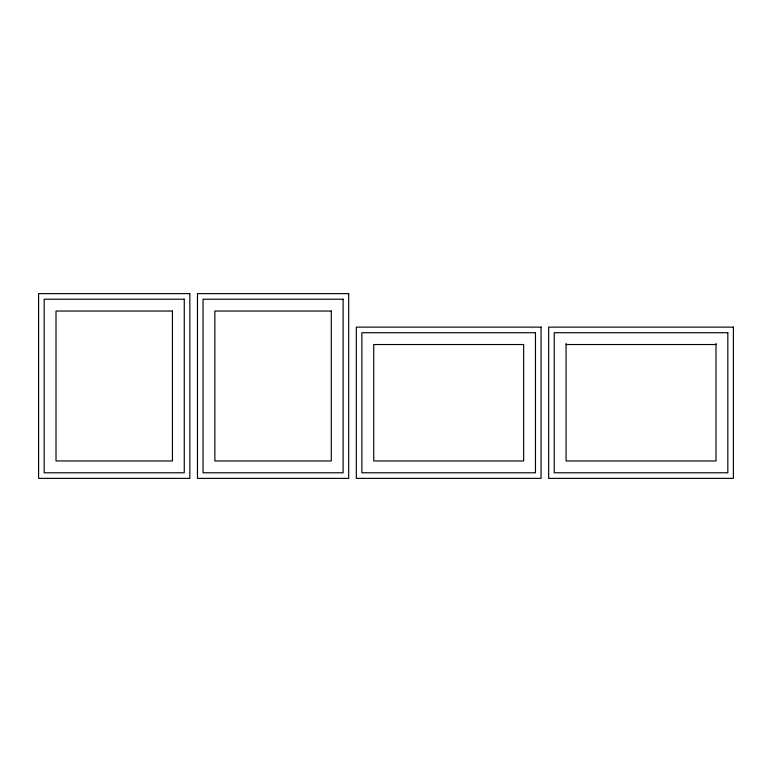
<?xml version="1.0" encoding="UTF-8"?>
<svg xmlns="http://www.w3.org/2000/svg" width="772" height="772" viewBox="0 0 772 772"><rect width="100%" height="100%" fill="white"/><g stroke="black" fill="none" stroke-linecap="round" stroke-linejoin="round"><path stroke-width="1.16" d="M566.069 344.534L715.991 344.534M715.991 343.434L715.991 460.961L566.069 460.961L566.069 343.434M189.844 293.63L38.6 293.63L38.6 478.37L189.844 478.37L189.844 293.63M348.693 293.63L197.458 293.63L197.458 478.37L348.693 478.37L348.693 293.63M184.257 299.208L44.178 299.208L44.178 472.792L184.257 472.792L184.257 299.208M343.115 299.208L203.036 299.208L203.036 472.792L343.115 472.792L343.115 299.208M172.436 311.039L56.009 311.039L56.009 460.961L172.436 460.961L172.436 311.039M331.294 311.039L214.857 311.039L214.857 460.961L331.294 460.961L331.294 311.039M541.047 327.125L356.307 327.125L356.307 478.37L541.047 478.37L541.047 327.125M733.4 327.125L548.66 327.125L548.66 478.37L733.4 478.37L733.4 327.125M535.469 332.713L361.885 332.713L361.885 472.792L535.469 472.792L535.469 332.713M727.822 332.713L554.238 332.713L554.238 472.792L727.822 472.792L727.822 332.713M523.648 344.534L373.716 344.534L373.716 460.961L523.648 460.961L523.648 344.534"/></g></svg>
